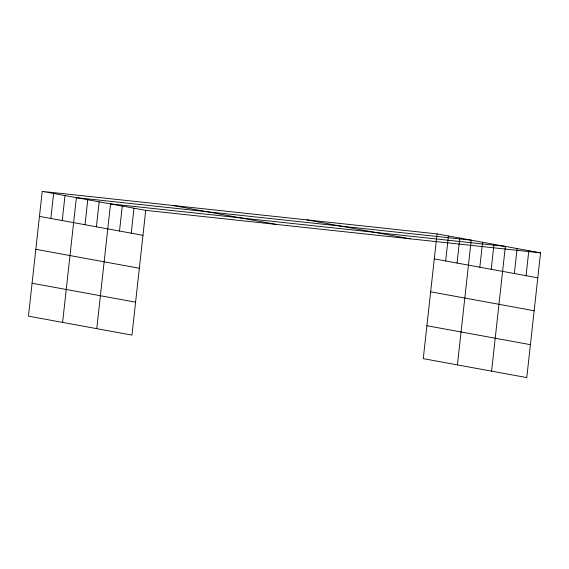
<?xml version="1.0" encoding="UTF-8"?>
<svg xmlns="http://www.w3.org/2000/svg" width="569" height="569" viewBox="0 0 569 569"><rect width="100%" height="100%" fill="white"/><g stroke="black" fill="none" stroke-linecap="round" stroke-linejoin="round"><path stroke-width="0.85" d="M42.22 191.404L28.45 316.158L131.958 335.098L145.728 210.352L42.22 191.404L437.042 233.902L540.55 252.842L526.78 377.596L423.272 358.648L437.042 233.902M50.847 218.468L53.607 193.488M62.234 220.552L64.994 195.572M62.604 322.41L76.381 197.656L471.203 240.154L457.426 364.9M85.009 224.719L87.768 199.74M96.396 226.803L99.148 201.824M96.766 328.662L110.535 203.908L505.357 246.405L491.588 371.152M119.511 231.035L122.264 206.056M131.24 233.183L134 208.204M445.669 260.965L448.429 235.986M457.056 263.049L459.816 238.07M479.831 267.217L482.583 242.238M491.218 269.301L493.97 244.321M514.333 273.533L517.086 248.553M526.062 275.673L528.821 250.694M145.728 210.352L540.55 252.842M306.755 219.876L410.256 238.824M172.514 205.43L276.022 224.371M434.289 258.881L537.79 277.821M39.467 216.384L142.968 235.331M430.655 291.805L534.156 310.745M35.833 249.307L139.334 268.255M426.906 325.724L530.415 344.672M32.084 283.234L135.593 302.175"/></g></svg>
